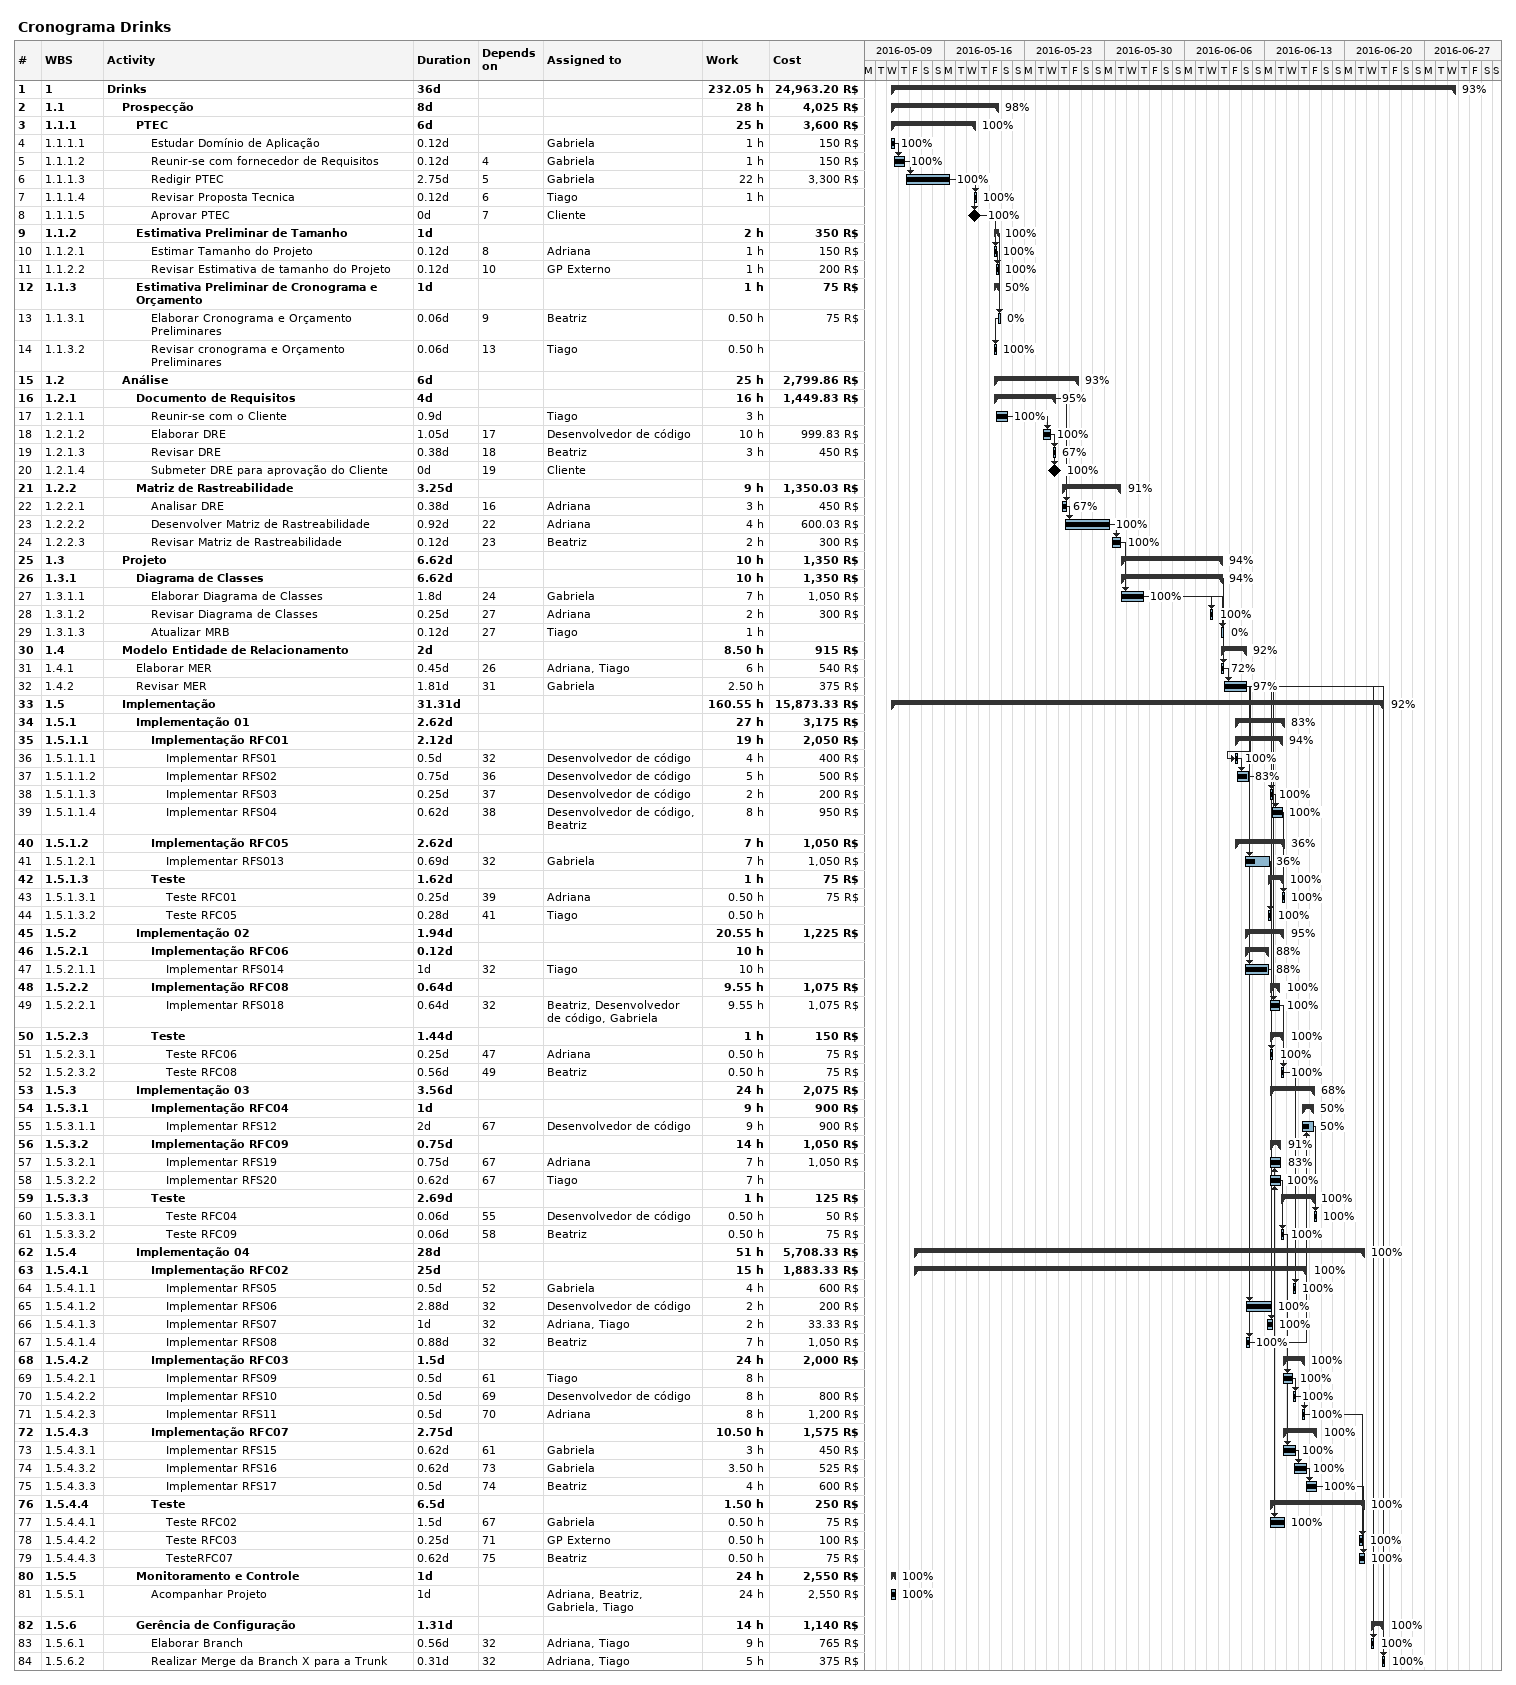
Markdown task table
Cronograma Drinks

| ID | WBS | Task | Duration | Start | Finish | Predecessors | Resources | % complete | Work (h) | Cost (R$) |
|---|---|---|---|---|---|---|---|---|---|---|
| 1 | 1 | **Drinks** | 36d | 2016-05-11 | 2016-06-29 |  |  | 93 | 232.05 | 24963.20 |
| 2 | 1.1 | **Prospecção** | 8d | 2016-05-11 | 2016-05-20 |  |  | 98 | 28 | 4025 |
| 3 | 1.1.1 | **PTEC** | 6d | 2016-05-11 | 2016-05-18 |  |  | 100 | 25 | 3600 |
| 4 | 1.1.1.1 | Estudar Domínio de Aplicação | 0.12d | 2016-05-11 | 2016-05-11 |  | Gabriela | 100 | 1 | 150 |
| 5 | 1.1.1.2 | Reunir-se com fornecedor de Requisitos | 0.12d | 2016-05-11 | 2016-05-12 | 4 | Gabriela | 100 | 1 | 150 |
| 6 | 1.1.1.3 | Redigir PTEC | 2.75d | 2016-05-12 | 2016-05-16 | 5 | Gabriela | 100 | 22 | 3300 |
| 7 | 1.1.1.4 | Revisar Proposta Tecnica | 0.12d | 2016-05-18 | 2016-05-18 | 6 | Tiago | 100 | 1 |  |
| 8 | 1.1.1.5 | Aprovar PTEC | 0d | 2016-05-18 | 2016-05-18 | 7 | Cliente | 100 |  |  |
| 9 | 1.1.2 | **Estimativa Preliminar de Tamanho** | 1d | 2016-05-20 | 2016-05-20 |  |  | 100 | 2 | 350 |
| 10 | 1.1.2.1 | Estimar Tamanho do Projeto | 0.12d | 2016-05-20 | 2016-05-20 | 8 | Adriana | 100 | 1 | 150 |
| 11 | 1.1.2.2 | Revisar Estimativa de tamanho do Projeto | 0.12d | 2016-05-20 | 2016-05-20 | 10 | GP Externo | 100 | 1 | 200 |
| 12 | 1.1.3 | **Estimativa Preliminar de Cronograma e Orçamento** | 1d | 2016-05-20 | 2016-05-20 |  |  | 50 | 1 | 75 |
| 13 | 1.1.3.1 | Elaborar Cronograma e Orçamento Preliminares | 0.06d | 2016-05-20 | 2016-05-20 | 9 | Beatriz | 0 | 0.50 | 75 |
| 14 | 1.1.3.2 | Revisar cronograma e Orçamento Preliminares | 0.06d | 2016-05-20 | 2016-05-20 | 13 | Tiago | 100 | 0.50 |  |
| 15 | 1.2 | **Análise** | 6d | 2016-05-20 | 2016-05-27 |  |  | 93 | 25 | 2799.86 |
| 16 | 1.2.1 | **Documento de Requisitos** | 4d | 2016-05-20 | 2016-05-25 |  |  | 95 | 16 | 1449.83 |
| 17 | 1.2.1.1 | Reunir-se com o Cliente | 0.9d | 2016-05-20 | 2016-05-21 |  | Tiago | 100 | 3 |  |
| 18 | 1.2.1.2 | Elaborar DRE | 1.05d | 2016-05-24 | 2016-05-25 | 17 | Desenvolvedor de código | 100 | 10 | 999.83 |
| 19 | 1.2.1.3 | Revisar DRE | 0.38d | 2016-05-25 | 2016-05-25 | 18 | Beatriz | 67 | 3 | 450 |
| 20 | 1.2.1.4 | Submeter DRE para aprovação do Cliente | 0d | 2016-05-25 | 2016-05-25 | 19 | Cliente | 100 |  |  |
| 21 | 1.2.2 | **Matriz de Rastreabilidade** | 3.25d | 2016-05-26 | 2016-05-31 |  |  | 91 | 9 | 1350.03 |
| 22 | 1.2.2.1 | Analisar DRE | 0.38d | 2016-05-26 | 2016-05-26 | 16 | Adriana | 67 | 3 | 450 |
| 23 | 1.2.2.2 | Desenvolver Matriz de Rastreabilidade | 0.92d | 2016-05-26 | 2016-05-30 | 22 | Adriana | 100 | 4 | 600.03 |
| 24 | 1.2.2.3 | Revisar Matriz de Rastreabilidade | 0.12d | 2016-05-30 | 2016-05-31 | 23 | Beatriz | 100 | 2 | 300 |
| 25 | 1.3 | **Projeto** | 6.62d | 2016-05-31 | 2016-06-09 |  |  | 94 | 10 | 1350 |
| 26 | 1.3.1 | **Diagrama de Classes** | 6.62d | 2016-05-31 | 2016-06-09 |  |  | 94 | 10 | 1350 |
| 27 | 1.3.1.1 | Elaborar Diagrama de Classes | 1.8d | 2016-05-31 | 2016-06-02 | 24 | Gabriela | 100 | 7 | 1050 |
| 28 | 1.3.1.2 | Revisar Diagrama de Classes | 0.25d | 2016-06-08 | 2016-06-08 | 27 | Adriana | 100 | 2 | 300 |
| 29 | 1.3.1.3 | Atualizar MRB | 0.12d | 2016-06-09 | 2016-06-09 | 27 | Tiago | 0 | 1 |  |
| 30 | 1.4 | **Modelo Entidade de Relacionamento** | 2d | 2016-06-09 | 2016-06-11 |  |  | 92 | 8.50 | 915 |
| 31 | 1.4.1 | Elaborar MER | 0.45d | 2016-06-09 | 2016-06-09 | 26 | Adriana, Tiago | 72 | 6 | 540 |
| 32 | 1.4.2 | Revisar MER | 1.81d | 2016-06-09 | 2016-06-11 | 31 | Gabriela | 97 | 2.50 | 375 |
| 33 | 1.5 | **Implementação** | 31.31d | 2016-05-11 | 2016-06-23 |  |  | 92 | 160.55 | 15873.33 |
| 34 | 1.5.1 | **Implementação 01** | 2.62d | 2016-06-10 | 2016-06-14 |  |  | 83 | 27 | 3175 |
| 35 | 1.5.1.1 | **Implementação RFC01** | 2.12d | 2016-06-10 | 2016-06-14 |  |  | 94 | 19 | 2050 |
| 36 | 1.5.1.1.1 | Implementar RFS01 | 0.5d | 2016-06-10 | 2016-06-10 | 32 | Desenvolvedor de código | 100 | 4 | 400 |
| 37 | 1.5.1.1.2 | Implementar RFS02 | 0.75d | 2016-06-10 | 2016-06-11 | 36 | Desenvolvedor de código | 83 | 5 | 500 |
| 38 | 1.5.1.1.3 | Implementar RFS03 | 0.25d | 2016-06-13 | 2016-06-13 | 37 | Desenvolvedor de código | 100 | 2 | 200 |
| 39 | 1.5.1.1.4 | Implementar RFS04 | 0.62d | 2016-06-13 | 2016-06-14 | 38 | Desenvolvedor de código, Beatriz | 100 | 8 | 950 |
| 40 | 1.5.1.2 | **Implementação RFC05** | 2.62d | 2016-06-10 | 2016-06-14 |  |  | 36 | 7 | 1050 |
| 41 | 1.5.1.2.1 | Implementar RFS013 | 0.69d | 2016-06-11 | 2016-06-13 | 32 | Gabriela | 36 | 7 | 1050 |
| 42 | 1.5.1.3 | **Teste** | 1.62d | 2016-06-13 | 2016-06-14 |  |  | 100 | 1 | 75 |
| 43 | 1.5.1.3.1 | Teste RFC01 | 0.25d | 2016-06-14 | 2016-06-14 | 39 | Adriana | 100 | 0.50 | 75 |
| 44 | 1.5.1.3.2 | Teste RFC05 | 0.28d | 2016-06-13 | 2016-06-13 | 41 | Tiago | 100 | 0.50 |  |
| 45 | 1.5.2 | **Implementação 02** | 1.94d | 2016-06-11 | 2016-06-14 |  |  | 95 | 20.55 | 1225 |
| 46 | 1.5.2.1 | **Implementação RFC06** | 0.12d | 2016-06-11 | 2016-06-13 |  |  | 88 | 10 |  |
| 47 | 1.5.2.1.1 | Implementar RFS014 | 1d | 2016-06-11 | 2016-06-13 | 32 | Tiago | 88 | 10 |  |
| 48 | 1.5.2.2 | **Implementação RFC08** | 0.64d | 2016-06-13 | 2016-06-14 |  |  | 100 | 9.55 | 1075 |
| 49 | 1.5.2.2.1 | Implementar RFS018 | 0.64d | 2016-06-13 | 2016-06-14 | 32 | Beatriz, Desenvolvedor de código, Gabriela | 100 | 9.55 | 1075 |
| 50 | 1.5.2.3 | **Teste** | 1.44d | 2016-06-13 | 2016-06-14 |  |  | 100 | 1 | 150 |
| 51 | 1.5.2.3.1 | Teste RFC06 | 0.25d | 2016-06-13 | 2016-06-13 | 47 | Adriana | 100 | 0.50 | 75 |
| 52 | 1.5.2.3.2 | Teste RFC08 | 0.56d | 2016-06-14 | 2016-06-14 | 49 | Beatriz | 100 | 0.50 | 75 |
| 53 | 1.5.3 | **Implementação 03** | 3.56d | 2016-06-13 | 2016-06-17 |  |  | 68 | 24 | 2075 |
| 54 | 1.5.3.1 | **Implementação RFC04** | 1d | 2016-06-16 | 2016-06-17 |  |  | 50 | 9 | 900 |
| 55 | 1.5.3.1.1 | Implementar RFS12 | 2d | 2016-06-16 | 2016-06-17 | 67 | Desenvolvedor de código | 50 | 9 | 900 |
| 56 | 1.5.3.2 | **Implementação RFC09** | 0.75d | 2016-06-13 | 2016-06-14 |  |  | 91 | 14 | 1050 |
| 57 | 1.5.3.2.1 | Implementar RFS19 | 0.75d | 2016-06-13 | 2016-06-14 | 67 | Adriana | 83 | 7 | 1050 |
| 58 | 1.5.3.2.2 | Implementar RFS20 | 0.62d | 2016-06-13 | 2016-06-14 | 67 | Tiago | 100 | 7 |  |
| 59 | 1.5.3.3 | **Teste** | 2.69d | 2016-06-14 | 2016-06-17 |  |  | 100 | 1 | 125 |
| 60 | 1.5.3.3.1 | Teste RFC04 | 0.06d | 2016-06-17 | 2016-06-17 | 55 | Desenvolvedor de código | 100 | 0.50 | 50 |
| 61 | 1.5.3.3.2 | Teste RFC09 | 0.06d | 2016-06-14 | 2016-06-14 | 58 | Beatriz | 100 | 0.50 | 75 |
| 62 | 1.5.4 | **Implementação 04** | 28d | 2016-05-13 | 2016-06-21 |  |  | 100 | 51 | 5708.33 |
| 63 | 1.5.4.1 | **Implementação RFC02** | 25d | 2016-05-13 | 2016-06-16 |  |  | 100 | 15 | 1883.33 |
| 64 | 1.5.4.1.1 | Implementar RFS05 | 0.5d | 2016-06-15 | 2016-06-15 | 52 | Gabriela | 100 | 4 | 600 |
| 65 | 1.5.4.1.2 | Implementar RFS06 | 2.88d | 2016-06-11 | 2016-06-13 | 32 | Desenvolvedor de código | 100 | 2 | 200 |
| 66 | 1.5.4.1.3 | Implementar RFS07 | 1d | 2016-06-13 | 2016-06-13 | 32 | Adriana, Tiago | 100 | 2 | 33.33 |
| 67 | 1.5.4.1.4 | Implementar RFS08 | 0.88d | 2016-06-11 | 2016-06-11 | 32 | Beatriz | 100 | 7 | 1050 |
| 68 | 1.5.4.2 | **Implementação RFC03** | 1.5d | 2016-06-14 | 2016-06-16 |  |  | 100 | 24 | 2000 |
| 69 | 1.5.4.2.1 | Implementar RFS09 | 0.5d | 2016-06-14 | 2016-06-15 | 61 | Tiago | 100 | 8 |  |
| 70 | 1.5.4.2.2 | Implementar RFS10 | 0.5d | 2016-06-15 | 2016-06-15 | 69 | Desenvolvedor de código | 100 | 8 | 800 |
| 71 | 1.5.4.2.3 | Implementar RFS11 | 0.5d | 2016-06-16 | 2016-06-16 | 70 | Adriana | 100 | 8 | 1200 |
| 72 | 1.5.4.3 | **Implementação RFC07** | 2.75d | 2016-06-14 | 2016-06-17 |  |  | 100 | 10.50 | 1575 |
| 73 | 1.5.4.3.1 | Implementar RFS15 | 0.62d | 2016-06-14 | 2016-06-15 | 61 | Gabriela | 100 | 3 | 450 |
| 74 | 1.5.4.3.2 | Implementar RFS16 | 0.62d | 2016-06-15 | 2016-06-16 | 73 | Gabriela | 100 | 3.50 | 525 |
| 75 | 1.5.4.3.3 | Implementar RFS17 | 0.5d | 2016-06-16 | 2016-06-17 | 74 | Beatriz | 100 | 4 | 600 |
| 76 | 1.5.4.4 | **Teste** | 6.5d | 2016-06-13 | 2016-06-21 |  |  | 100 | 1.50 | 250 |
| 77 | 1.5.4.4.1 | Teste RFC02 | 1.5d | 2016-06-13 | 2016-06-14 | 67 | Gabriela | 100 | 0.50 | 75 |
| 78 | 1.5.4.4.2 | Teste RFC03 | 0.25d | 2016-06-21 | 2016-06-21 | 71 | GP Externo | 100 | 0.50 | 100 |
| 79 | 1.5.4.4.3 | TesteRFC07 | 0.62d | 2016-06-21 | 2016-06-21 | 75 | Beatriz | 100 | 0.50 | 75 |
| 80 | 1.5.5 | **Monitoramento e Controle** | 1d | 2016-05-11 | 2016-05-11 |  |  | 100 | 24 | 2550 |
| 81 | 1.5.5.1 | Acompanhar Projeto | 1d | 2016-05-11 | 2016-05-11 |  | Adriana, Beatriz, Gabriela, Tiago | 100 | 24 | 2550 |
| 82 | 1.5.6 | **Gerência de Configuração** | 1.31d | 2016-06-22 | 2016-06-23 |  |  | 100 | 14 | 1140 |
| 83 | 1.5.6.1 | Elaborar Branch | 0.56d | 2016-06-22 | 2016-06-22 | 32 | Adriana, Tiago | 100 | 9 | 765 |
| 84 | 1.5.6.2 | Realizar Merge da Branch X para a Trunk | 0.31d | 2016-06-23 | 2016-06-23 | 32 | Adriana, Tiago | 100 | 5 | 375 |
